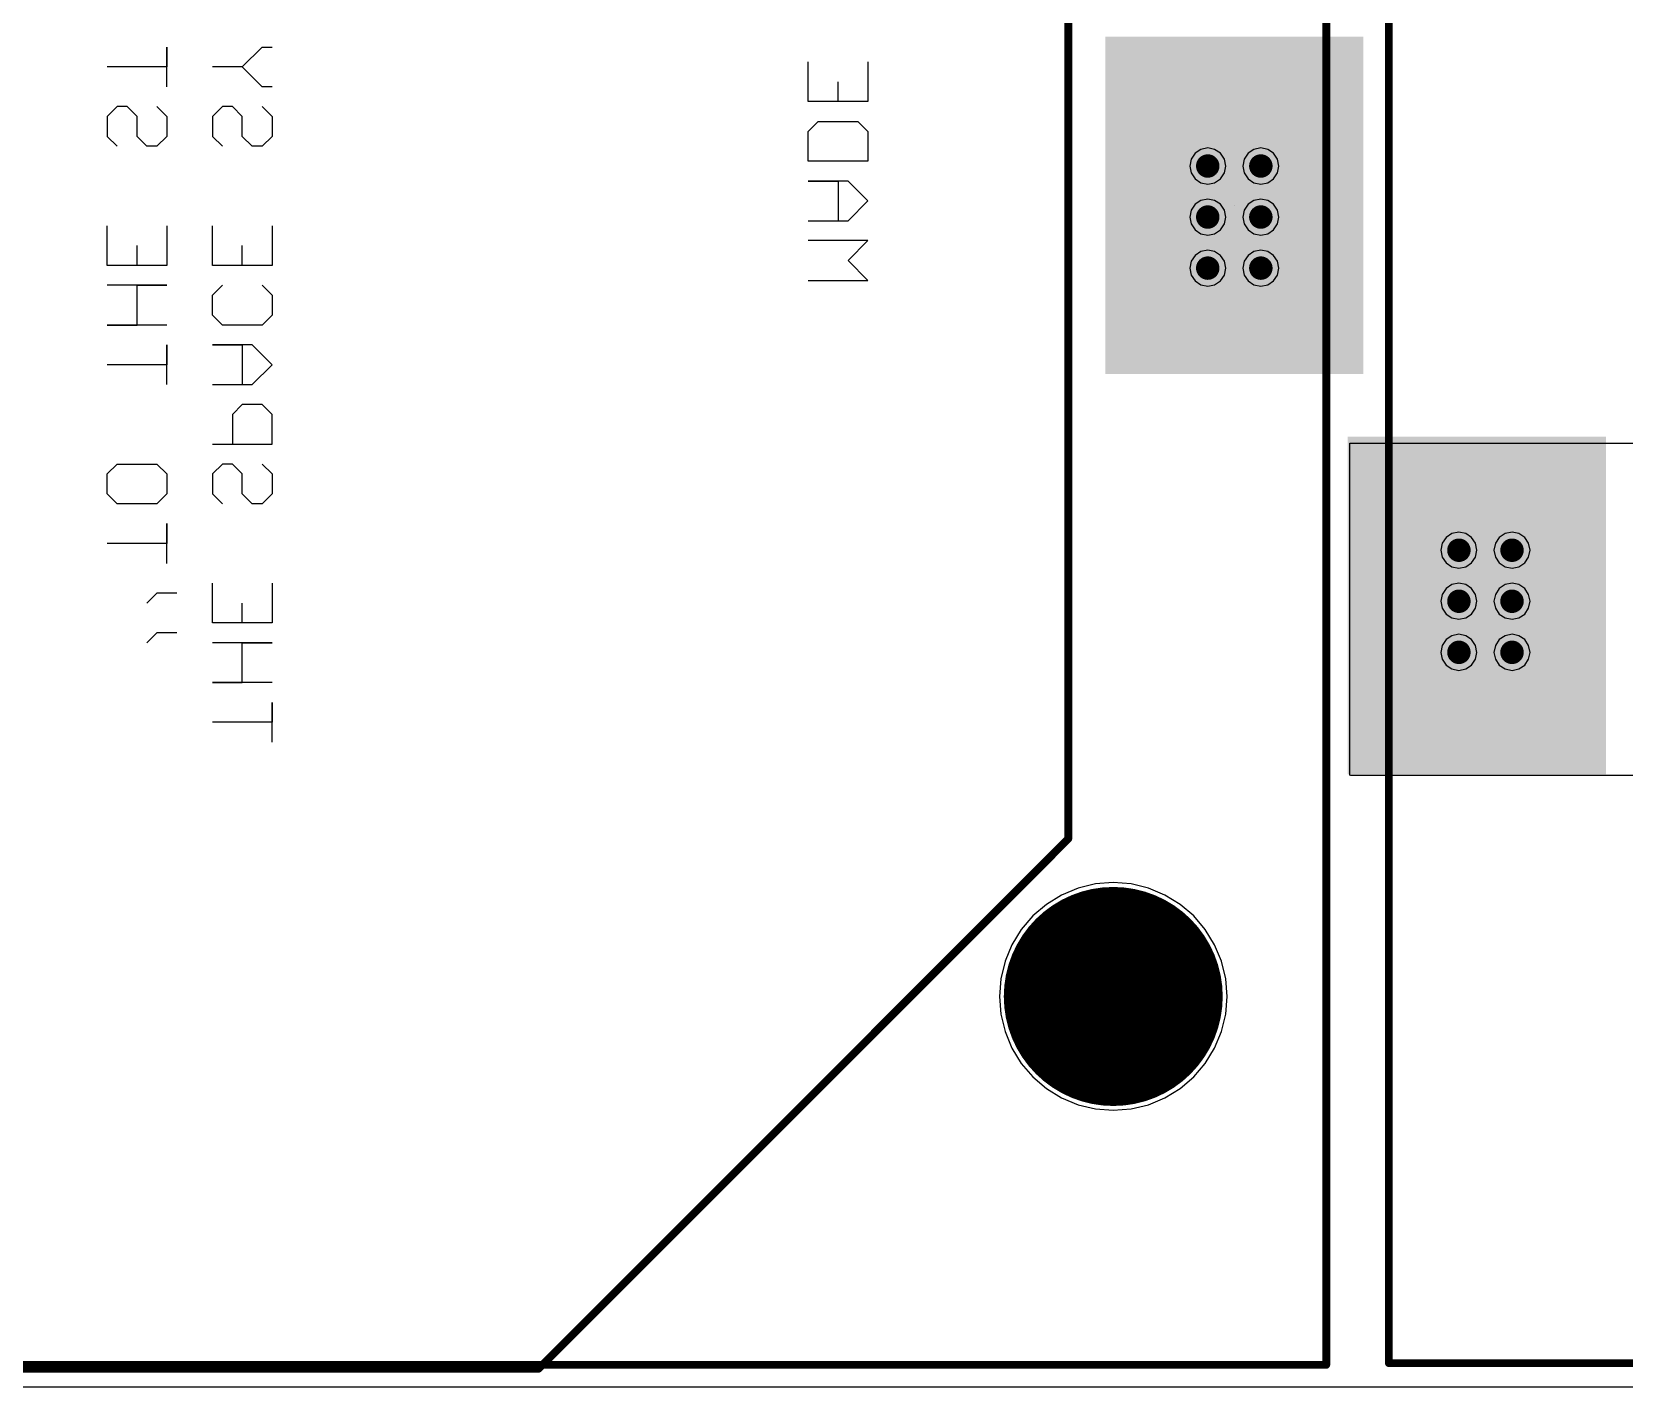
# Model space of a CAD drawing. Header units: millimetres. Extents: x 21 to 340, y 21 to 101.
# Drawn here: x 178.84 to 219.57, y 20.51 to 55.17 of the extents above; entities that cross this region are included whole.
import ezdxf

# ---------------------------------------------------------------- set-up
doc = ezdxf.new("R2010")
doc.units = ezdxf.units.MM
for name, color, linetype in [('BottomLayer', 5, 'Continuous'), ('BottomOverlay', 54, 'Continuous'), ('BottomSolder', 6, 'Continuous'), ('Mechanical13', 56, 'Continuous'), ('MidLayer1', 16, 'Continuous'), ('MidLayer2', 76, 'Continuous'), ('MultiLayer', 9, 'Continuous'), ('PadHoleLayer', 156, 'Continuous'), ('TopLayer', 1, 'Continuous'), ('TopOverlay', 2, 'Continuous'), ('TopPaste', 8, 'Continuous'), ('TopSolder', 216, 'Continuous'), ('ViaHoleLayer', 16, 'Continuous')]:
    doc.layers.add(name, color=color, linetype=linetype)

# ---------------------------------------------------------------- blocks, each defined once
blk = doc.blocks.new('3G30A_12')
at = {"layer": 'Mechanical13', "const_width": 0.2}
for points in [[(39.875, -3.25), (39.875, 49.9)], [(39.875, -3.25), (-40.275, -3.25)]]:
    blk.add_lwpolyline(points, dxfattribs=at)
at = {"layer": 'Mechanical13', "const_width": 0.1}
blk.add_lwpolyline([(39.825, -3.25, 1), (39.925, -3.25, 1)], format="xyb", close=True, dxfattribs=at)
blk.add_lwpolyline([(39.825, -3.25, 1), (39.925, -3.25, 1)], format="xyb", close=True, dxfattribs=at)
at = {"layer": 'PadHoleLayer'}
blk.add_lwpolyline([(20.5, -1), (20.5, -1), (20.5, -1), (20.5, -1)], close=True, dxfattribs=at)
at = {"layer": 'TopLayer'}
blk.add_solid([(24.765, 2.25), (16.235, 2.25), (24.765, -4.25), (16.235, -4.25)], dxfattribs=at)
at = {"layer": 'TopPaste'}
blk.add_solid([(24.765, 2.25), (16.235, 2.25), (24.765, -4.25), (16.235, -4.25)], dxfattribs=at)
at = {"layer": 'TopSolder'}
blk.add_solid([(24.816, 2.301), (16.184, 2.301), (24.816, -4.301), (16.184, -4.301)], dxfattribs=at)
blk = doc.blocks.new('3G30A_2C_14')
at = {"layer": 'Mechanical13', "const_width": 0.2}
for points in [[(39.9, 91.15), (-40.25, 91.15)], [(39.9, -3.15), (39.9, 91.15)]]:
    blk.add_lwpolyline(points, dxfattribs=at)
at = {"layer": 'Mechanical13', "const_width": 0.1}
blk.add_lwpolyline([(39.85, 91.15, 1), (39.95, 91.15, 1)], format="xyb", close=True, dxfattribs=at)
blk.add_lwpolyline([(39.85, 91.15, 1), (39.95, 91.15, 1)], format="xyb", close=True, dxfattribs=at)
at = {"layer": 'PadHoleLayer'}
blk.add_lwpolyline([(10.25, 88.8), (10.25, 88.8), (10.25, 88.8), (10.25, 88.8)], close=True, dxfattribs=at)
at = {"layer": 'TopLayer'}
for p, q in [((26.45, 84.55), (-26.45, 84.55)), ((40, 71), (26.45, 84.55)), ((40, 44.55), (40, 71))]:
    blk.add_line(p, q, dxfattribs=at)
blk.add_solid([(14.515, 92.05), (5.985, 92.05), (14.515, 85.55), (5.985, 85.55)], dxfattribs=at)
at = {"layer": 'TopOverlay', "const_width": 0.2}
for points in [[(26.45, 84.55), (-26.45, 84.55)], [(40, 71), (26.45, 84.55)], [(40, 44.55), (40, 71)]]:
    blk.add_lwpolyline(points, dxfattribs=at)
at = {"layer": 'TopOverlay', "const_width": 0.1}
for points in [[(26.4, 84.55, 1), (26.5, 84.55, 1)], [(26.4, 84.55, 1), (26.5, 84.55, 1)], [(39.95, 71, 1), (40.05, 71, 1)], [(39.95, 71, 1), (40.05, 71, 1)]]:
    blk.add_lwpolyline(points, format="xyb", close=True, dxfattribs=at)
at = {"layer": 'TopPaste'}
blk.add_solid([(14.515, 92.05), (5.985, 92.05), (14.515, 85.55), (5.985, 85.55)], dxfattribs=at)
at = {"layer": 'TopSolder'}
blk.add_solid([(14.566, 92.101), (5.934, 92.101), (14.566, 85.499), (5.934, 85.499)], dxfattribs=at)

msp = doc.modelspace()

# ---------------------------------------------------------------- linework, layer by layer
at = {"layer": 'BottomLayer'}
for p, q in [((212.55, 44.65), (256.1, 44.65)), ((212.55, 36.16), (212.55, 44.65)), ((215.342, 42.372), (215.165, 42.337)), ((215.518, 42.337), (215.342, 42.372)), ((216.7, 42.372), (216.523, 42.337)), ((216.877, 42.337), (216.7, 42.372)), ((214.916, 42.088), (214.88, 41.911)), ((215.016, 42.237), (214.916, 42.088)), ((215.165, 42.337), (215.016, 42.237)), ((215.668, 42.237), (215.518, 42.337)), ((215.768, 42.088), (215.668, 42.237)), ((215.803, 41.911), (215.768, 42.088)), ((216.274, 42.088), (216.239, 41.911)), ((216.374, 42.237), (216.274, 42.088)), ((216.523, 42.337), (216.374, 42.237)), ((217.026, 42.237), (216.877, 42.337)), ((217.126, 42.088), (217.026, 42.237)), ((217.161, 41.911), (217.126, 42.088)), ((214.88, 41.911), (214.916, 41.735)), ((214.916, 41.735), (215.016, 41.585)), ((215.016, 41.585), (215.165, 41.485)), ((215.518, 41.485), (215.668, 41.585)), ((215.668, 41.585), (215.768, 41.735)), ((215.768, 41.735), (215.803, 41.911)), ((216.239, 41.911), (216.274, 41.735)), ((216.274, 41.735), (216.374, 41.585)), ((216.374, 41.585), (216.523, 41.485)), ((216.877, 41.485), (217.026, 41.585)), ((217.026, 41.585), (217.126, 41.735)), ((217.126, 41.735), (217.161, 41.911)), ((215.165, 41.485), (215.342, 41.45)), ((215.342, 41.45), (215.518, 41.485)), ((216.523, 41.485), (216.7, 41.45)), ((216.7, 41.45), (216.877, 41.485)), ((214.916, 40.782), (214.88, 40.606)), ((215.016, 40.932), (214.916, 40.782)), ((215.165, 41.032), (215.016, 40.932)), ((215.342, 41.067), (215.165, 41.032)), ((215.518, 41.032), (215.342, 41.067)), ((215.668, 40.932), (215.518, 41.032)), ((215.768, 40.782), (215.668, 40.932)), ((215.803, 40.606), (215.768, 40.782)), ((216.274, 40.782), (216.239, 40.606)), ((216.374, 40.932), (216.274, 40.782)), ((216.523, 41.032), (216.374, 40.932)), ((216.7, 41.067), (216.523, 41.032)), ((216.877, 41.032), (216.7, 41.067)), ((217.026, 40.932), (216.877, 41.032)), ((217.126, 40.782), (217.026, 40.932)), ((217.161, 40.606), (217.126, 40.782)), ((214.88, 40.606), (214.916, 40.429)), ((214.916, 40.429), (215.016, 40.279)), ((215.668, 40.279), (215.768, 40.429)), ((215.768, 40.429), (215.803, 40.606)), ((216.239, 40.606), (216.274, 40.429)), ((216.274, 40.429), (216.374, 40.279)), ((217.026, 40.279), (217.126, 40.429)), ((217.126, 40.429), (217.161, 40.606)), ((215.016, 40.279), (215.165, 40.179)), ((215.165, 40.179), (215.342, 40.144)), ((215.342, 40.144), (215.518, 40.179)), ((215.518, 40.179), (215.668, 40.279)), ((216.374, 40.279), (216.523, 40.179)), ((216.523, 40.179), (216.7, 40.144)), ((216.7, 40.144), (216.877, 40.179)), ((216.877, 40.179), (217.026, 40.279)), ((215.016, 39.626), (214.916, 39.477)), ((215.165, 39.726), (215.016, 39.626)), ((215.342, 39.761), (215.165, 39.726)), ((215.518, 39.726), (215.342, 39.761)), ((215.668, 39.626), (215.518, 39.726)), ((215.768, 39.477), (215.668, 39.626)), ((216.374, 39.626), (216.274, 39.477)), ((216.523, 39.726), (216.374, 39.626)), ((216.7, 39.761), (216.523, 39.726)), ((216.877, 39.726), (216.7, 39.761)), ((217.026, 39.626), (216.877, 39.726)), ((217.126, 39.477), (217.026, 39.626)), ((214.916, 39.477), (214.88, 39.3)), ((214.88, 39.3), (214.916, 39.123)), ((214.916, 39.123), (215.016, 38.974)), ((215.668, 38.974), (215.768, 39.123)), ((215.803, 39.3), (215.768, 39.477)), ((215.768, 39.123), (215.803, 39.3)), ((216.274, 39.477), (216.239, 39.3)), ((216.239, 39.3), (216.274, 39.123)), ((216.274, 39.123), (216.374, 38.974)), ((217.026, 38.974), (217.126, 39.123)), ((217.161, 39.3), (217.126, 39.477)), ((217.126, 39.123), (217.161, 39.3)), ((215.016, 38.974), (215.165, 38.874)), ((215.165, 38.874), (215.342, 38.839)), ((215.342, 38.839), (215.518, 38.874)), ((215.518, 38.874), (215.668, 38.974)), ((216.374, 38.974), (216.523, 38.874)), ((216.523, 38.874), (216.7, 38.839)), ((216.7, 38.839), (216.877, 38.874)), ((216.877, 38.874), (217.026, 38.974)), ((212.575, 36.15), (212.55, 36.16)), ((256.1, 36.15), (212.575, 36.15))]:
    msp.add_line(p, q, dxfattribs=at)
for points, const_width in [([(208.767, 51.736, 1), (209.067, 51.736, 1)], 0.3), ([(210.125, 51.736, 1), (210.425, 51.736, 1)], 0.3), ([(208.767, 50.431, 1), (209.067, 50.431, 1)], 0.3), ([(210.125, 50.431, 1), (210.425, 50.431, 1)], 0.3), ([(208.767, 49.125, 1), (209.067, 49.125, 1)], 0.3), ([(210.125, 49.125, 1), (210.425, 49.125, 1)], 0.3), ([(215.192, 41.911, 1), (215.492, 41.911, 1)], 0.3), ([(216.55, 41.911, 1), (216.85, 41.911, 1)], 0.3), ([(215.192, 40.606, 1), (215.492, 40.606, 1)], 0.3), ([(216.55, 40.606, 1), (216.85, 40.606, 1)], 0.3), ([(215.192, 39.3, 1), (215.492, 39.3, 1)], 0.3), ([(216.55, 39.3, 1), (216.85, 39.3, 1)], 0.3), ([(205.125, 30.5, 1), (207.875, 30.5, 1)], 2.75)]:
    msp.add_lwpolyline(points, format="xyb", close=True, dxfattribs=dict(at, const_width=const_width))
at = {"layer": 'BottomOverlay'}
for p, q in [((182.291, 53.763), (182.291, 54.779)), ((182.291, 54.779), (182.291, 54.271)), ((184.221, 54.271), (184.729, 54.779)), ((184.729, 54.779), (184.983, 54.779)), ((182.291, 54.271), (180.767, 54.271)), ((184.221, 54.271), (183.459, 54.271)), ((184.729, 53.763), (184.221, 54.271)), ((198.7, 53.382), (198.7, 54.398)), ((200.224, 54.398), (200.224, 53.382)), ((199.462, 53.382), (199.462, 53.89)), ((184.983, 53.763), (184.729, 53.763)), ((200.224, 53.382), (198.7, 53.382)), ((181.021, 53.256), (180.767, 53.002)), ((180.767, 53.002), (180.767, 52.494)), ((181.275, 53.256), (181.021, 53.256)), ((181.529, 53.002), (181.275, 53.256)), ((181.529, 52.494), (181.529, 53.002)), ((182.037, 53.256), (182.291, 53.002)), ((182.291, 53.002), (182.291, 52.494)), ((183.713, 53.256), (183.459, 53.002)), ((183.459, 53.002), (183.459, 52.494)), ((183.967, 53.256), (183.713, 53.256)), ((184.221, 53.002), (183.967, 53.256)), ((184.221, 52.494), (184.221, 53.002)), ((184.729, 53.256), (184.983, 53.002)), ((184.983, 53.002), (184.983, 52.494)), ((198.7, 52.621), (198.954, 52.875)), ((198.7, 51.859), (198.7, 52.621)), ((198.954, 52.875), (199.97, 52.875)), ((199.97, 52.875), (200.224, 52.621)), ((200.224, 52.621), (200.224, 51.859)), ((180.767, 52.494), (181.021, 52.24)), ((181.783, 52.24), (181.529, 52.494)), ((182.037, 52.24), (181.783, 52.24)), ((182.291, 52.494), (182.037, 52.24)), ((183.459, 52.494), (183.713, 52.24)), ((184.475, 52.24), (184.221, 52.494)), ((184.729, 52.24), (184.475, 52.24)), ((184.983, 52.494), (184.729, 52.24)), ((200.224, 51.859), (198.7, 51.859)), ((199.716, 51.351), (198.7, 51.351)), ((198.7, 51.351), (199.462, 51.351)), ((199.462, 51.351), (199.462, 50.335)), ((200.224, 50.843), (199.716, 51.351)), ((199.716, 50.335), (200.224, 50.843)), ((180.767, 49.193), (180.767, 50.208)), ((182.291, 50.208), (182.291, 49.193)), ((183.459, 49.193), (183.459, 50.208)), ((184.983, 50.208), (184.983, 49.193)), ((198.7, 50.335), (199.716, 50.335)), ((181.529, 49.193), (181.529, 49.701)), ((184.221, 49.193), (184.221, 49.701)), ((200.224, 49.828), (198.7, 49.828)), ((199.716, 49.32), (200.224, 49.828)), ((200.224, 48.812), (199.716, 49.32)), ((182.291, 49.193), (180.767, 49.193)), ((184.983, 49.193), (183.459, 49.193)), ((182.291, 48.685), (180.767, 48.685)), ((181.529, 47.669), (181.529, 48.685)), ((181.529, 48.685), (182.291, 48.685)), ((183.459, 48.431), (183.713, 48.685)), ((184.729, 48.685), (184.983, 48.431)), ((198.7, 48.812), (200.224, 48.812)), ((183.459, 47.923), (183.459, 48.431)), ((184.983, 48.431), (184.983, 47.923)), ((182.291, 47.669), (180.767, 47.669)), ((180.767, 47.669), (181.529, 47.669)), ((183.713, 47.669), (183.459, 47.923)), ((184.729, 47.669), (183.713, 47.669)), ((184.983, 47.923), (184.729, 47.669)), ((182.291, 46.146), (182.291, 47.161)), ((182.291, 47.161), (182.291, 46.654)), ((184.475, 47.161), (183.459, 47.161)), ((183.459, 47.161), (184.221, 47.161)), ((184.221, 47.161), (184.221, 46.146)), ((184.983, 46.654), (184.475, 47.161)), ((182.291, 46.654), (180.767, 46.654)), ((184.475, 46.146), (184.983, 46.654)), ((183.459, 46.146), (184.475, 46.146)), ((184.221, 45.638), (183.967, 45.384)), ((184.729, 45.638), (184.221, 45.638)), ((184.983, 45.384), (184.729, 45.638)), ((183.967, 45.384), (183.967, 44.622)), ((184.983, 44.622), (184.983, 45.384)), ((183.459, 44.622), (184.983, 44.622)), ((180.767, 43.861), (181.021, 44.114)), ((181.021, 44.114), (182.037, 44.114)), ((182.037, 44.114), (182.291, 43.861)), ((183.713, 44.114), (183.459, 43.861)), ((183.967, 44.114), (183.713, 44.114)), ((184.221, 43.861), (183.967, 44.114)), ((184.729, 44.114), (184.983, 43.861)), ((180.767, 43.353), (180.767, 43.861)), ((182.291, 43.861), (182.291, 43.353)), ((183.459, 43.861), (183.459, 43.353)), ((184.221, 43.353), (184.221, 43.861)), ((184.983, 43.861), (184.983, 43.353)), ((181.021, 43.099), (180.767, 43.353)), ((182.291, 43.353), (182.037, 43.099)), ((183.459, 43.353), (183.713, 43.099)), ((184.475, 43.099), (184.221, 43.353)), ((184.983, 43.353), (184.729, 43.099)), ((182.037, 43.099), (181.021, 43.099)), ((184.729, 43.099), (184.475, 43.099)), ((182.291, 41.575), (182.291, 42.591)), ((182.291, 42.591), (182.291, 42.083)), ((182.291, 42.083), (180.767, 42.083)), ((182.037, 40.814), (181.783, 40.56)), ((182.545, 40.814), (182.037, 40.814)), ((183.459, 40.052), (183.459, 41.067)), ((184.983, 41.067), (184.983, 40.052)), ((184.221, 40.052), (184.221, 40.56)), ((184.983, 40.052), (183.459, 40.052)), ((182.037, 39.798), (181.783, 39.544)), ((182.545, 39.798), (182.037, 39.798)), ((184.983, 39.544), (183.459, 39.544)), ((184.221, 38.528), (184.221, 39.544)), ((184.221, 39.544), (184.983, 39.544)), ((184.983, 38.528), (183.459, 38.528)), ((183.459, 38.528), (184.221, 38.528)), ((184.983, 37.005), (184.983, 38.02)), ((184.983, 38.02), (184.983, 37.513)), ((184.983, 37.513), (183.459, 37.513))]:
    msp.add_line(p, q, dxfattribs=at)
at = {"layer": 'BottomSolder', "const_width": 2.801}
msp.add_lwpolyline([(205.1, 30.5, 1), (207.9, 30.5, 1)], format="xyb", close=True, dxfattribs=at)
at = {"layer": 'MidLayer1'}
for p, q in [((208.74, 52.162), (208.591, 52.062)), ((208.917, 52.197), (208.74, 52.162)), ((209.093, 52.162), (208.917, 52.197)), ((209.243, 52.062), (209.093, 52.162)), ((210.098, 52.162), (209.949, 52.062)), ((210.275, 52.197), (210.098, 52.162)), ((210.452, 52.162), (210.275, 52.197)), ((210.601, 52.062), (210.452, 52.162)), ((208.491, 51.913), (208.455, 51.736)), ((208.455, 51.736), (208.491, 51.56)), ((208.591, 52.062), (208.491, 51.913)), ((209.343, 51.913), (209.243, 52.062)), ((209.378, 51.736), (209.343, 51.913)), ((209.343, 51.56), (209.378, 51.736)), ((209.849, 51.913), (209.814, 51.736)), ((209.814, 51.736), (209.849, 51.56)), ((209.949, 52.062), (209.849, 51.913)), ((210.701, 51.913), (210.601, 52.062)), ((210.736, 51.736), (210.701, 51.913)), ((210.701, 51.56), (210.736, 51.736)), ((208.491, 51.56), (208.591, 51.41)), ((208.591, 51.41), (208.74, 51.31)), ((209.093, 51.31), (209.243, 51.41)), ((209.243, 51.41), (209.343, 51.56)), ((209.849, 51.56), (209.949, 51.41)), ((209.949, 51.41), (210.098, 51.31)), ((210.452, 51.31), (210.601, 51.41)), ((210.601, 51.41), (210.701, 51.56)), ((208.74, 51.31), (208.917, 51.275)), ((208.917, 51.275), (209.093, 51.31)), ((210.098, 51.31), (210.275, 51.275)), ((210.275, 51.275), (210.452, 51.31)), ((208.491, 50.607), (208.455, 50.431)), ((208.591, 50.757), (208.491, 50.607)), ((208.74, 50.857), (208.591, 50.757)), ((208.917, 50.892), (208.74, 50.857)), ((209.093, 50.857), (208.917, 50.892)), ((209.243, 50.757), (209.093, 50.857)), ((209.343, 50.607), (209.243, 50.757)), ((209.378, 50.431), (209.343, 50.607)), ((209.849, 50.607), (209.814, 50.431)), ((209.949, 50.757), (209.849, 50.607)), ((210.098, 50.857), (209.949, 50.757)), ((210.275, 50.892), (210.098, 50.857)), ((210.452, 50.857), (210.275, 50.892)), ((210.601, 50.757), (210.452, 50.857)), ((210.701, 50.607), (210.601, 50.757)), ((210.736, 50.431), (210.701, 50.607)), ((208.455, 50.431), (208.491, 50.254)), ((208.491, 50.254), (208.591, 50.104)), ((208.591, 50.104), (208.74, 50.004)), ((209.093, 50.004), (209.243, 50.104)), ((209.243, 50.104), (209.343, 50.254)), ((209.343, 50.254), (209.378, 50.431)), ((209.814, 50.431), (209.849, 50.254)), ((209.849, 50.254), (209.949, 50.104)), ((209.949, 50.104), (210.098, 50.004)), ((210.452, 50.004), (210.601, 50.104)), ((210.601, 50.104), (210.701, 50.254)), ((210.701, 50.254), (210.736, 50.431)), ((208.74, 50.004), (208.917, 49.969)), ((208.917, 49.969), (209.093, 50.004)), ((210.098, 50.004), (210.275, 49.969)), ((210.275, 49.969), (210.452, 50.004)), ((208.491, 49.302), (208.455, 49.125)), ((208.591, 49.451), (208.491, 49.302)), ((208.74, 49.551), (208.591, 49.451)), ((208.917, 49.586), (208.74, 49.551)), ((209.093, 49.551), (208.917, 49.586)), ((209.243, 49.451), (209.093, 49.551)), ((209.343, 49.302), (209.243, 49.451)), ((209.378, 49.125), (209.343, 49.302)), ((209.849, 49.302), (209.814, 49.125)), ((209.949, 49.451), (209.849, 49.302)), ((210.098, 49.551), (209.949, 49.451)), ((210.275, 49.586), (210.098, 49.551)), ((210.452, 49.551), (210.275, 49.586)), ((210.601, 49.451), (210.452, 49.551)), ((210.701, 49.302), (210.601, 49.451)), ((210.736, 49.125), (210.701, 49.302)), ((208.455, 49.125), (208.491, 48.948)), ((208.491, 48.948), (208.591, 48.799)), ((209.243, 48.799), (209.343, 48.948)), ((209.343, 48.948), (209.378, 49.125)), ((209.814, 49.125), (209.849, 48.948)), ((209.849, 48.948), (209.949, 48.799)), ((210.601, 48.799), (210.701, 48.948)), ((210.701, 48.948), (210.736, 49.125)), ((208.591, 48.799), (208.74, 48.699)), ((208.74, 48.699), (208.917, 48.664)), ((208.917, 48.664), (209.093, 48.699)), ((209.093, 48.699), (209.243, 48.799)), ((209.949, 48.799), (210.098, 48.699)), ((210.098, 48.699), (210.275, 48.664)), ((210.275, 48.664), (210.452, 48.699)), ((210.452, 48.699), (210.601, 48.799)), ((206.5, 33.411), (206.045, 33.376)), ((206.955, 33.376), (206.5, 33.411)), ((205.178, 33.094), (204.789, 32.855)), ((205.6, 33.269), (205.178, 33.094)), ((206.045, 33.376), (205.6, 33.269)), ((207.4, 33.269), (206.955, 33.376)), ((207.822, 33.094), (207.4, 33.269)), ((208.211, 32.855), (207.822, 33.094)), ((204.789, 32.855), (204.441, 32.559)), ((208.559, 32.559), (208.211, 32.855)), ((204.145, 32.211), (203.906, 31.822)), ((204.441, 32.559), (204.145, 32.211)), ((208.855, 32.211), (208.559, 32.559)), ((209.094, 31.822), (208.855, 32.211)), ((203.906, 31.822), (203.731, 31.4)), ((209.269, 31.4), (209.094, 31.822)), ((203.731, 31.4), (203.624, 30.955)), ((209.376, 30.955), (209.269, 31.4)), ((203.624, 30.955), (203.589, 30.5)), ((209.411, 30.5), (209.376, 30.955)), ((203.589, 30.5), (203.624, 30.045)), ((209.376, 30.045), (209.411, 30.5)), ((203.624, 30.045), (203.731, 29.6)), ((209.269, 29.6), (209.376, 30.045)), ((203.731, 29.6), (203.906, 29.178)), ((209.094, 29.178), (209.269, 29.6)), ((203.906, 29.178), (204.145, 28.789)), ((208.855, 28.789), (209.094, 29.178)), ((204.145, 28.789), (204.441, 28.441)), ((208.559, 28.441), (208.855, 28.789)), ((204.441, 28.441), (204.789, 28.145)), ((204.789, 28.145), (205.178, 27.906)), ((207.822, 27.906), (208.211, 28.145)), ((208.211, 28.145), (208.559, 28.441)), ((205.178, 27.906), (205.6, 27.731)), ((205.6, 27.731), (206.045, 27.624)), ((206.955, 27.624), (207.4, 27.731)), ((207.4, 27.731), (207.822, 27.906)), ((206.045, 27.624), (206.5, 27.589)), ((206.5, 27.589), (206.955, 27.624)), ((339.99, 20.51), (20.51, 20.51))]:
    msp.add_line(p, q, dxfattribs=at)
for points, const_width in [([(208.767, 51.736, 1), (209.067, 51.736, 1)], 0.3), ([(210.125, 51.736, 1), (210.425, 51.736, 1)], 0.3), ([(208.767, 50.431, 1), (209.067, 50.431, 1)], 0.3), ([(210.125, 50.431, 1), (210.425, 50.431, 1)], 0.3), ([(208.767, 49.125, 1), (209.067, 49.125, 1)], 0.3), ([(210.125, 49.125, 1), (210.425, 49.125, 1)], 0.3), ([(215.192, 41.911, 1), (215.492, 41.911, 1)], 0.3), ([(216.55, 41.911, 1), (216.85, 41.911, 1)], 0.3), ([(215.192, 40.606, 1), (215.492, 40.606, 1)], 0.3), ([(216.55, 40.606, 1), (216.85, 40.606, 1)], 0.3), ([(215.192, 39.3, 1), (215.492, 39.3, 1)], 0.3), ([(216.55, 39.3, 1), (216.85, 39.3, 1)], 0.3), ([(205.125, 30.5, 1), (207.875, 30.5, 1)], 2.75)]:
    msp.add_lwpolyline(points, format="xyb", close=True, dxfattribs=dict(at, const_width=const_width))
at = {"layer": 'MidLayer2'}
for p, q in [((208.74, 52.162), (208.591, 52.062)), ((208.917, 52.197), (208.74, 52.162)), ((209.093, 52.162), (208.917, 52.197)), ((209.243, 52.062), (209.093, 52.162)), ((210.098, 52.162), (209.949, 52.062)), ((210.275, 52.197), (210.098, 52.162)), ((210.452, 52.162), (210.275, 52.197)), ((210.601, 52.062), (210.452, 52.162)), ((208.491, 51.913), (208.455, 51.736)), ((208.455, 51.736), (208.491, 51.56)), ((208.591, 52.062), (208.491, 51.913)), ((209.343, 51.913), (209.243, 52.062)), ((209.378, 51.736), (209.343, 51.913)), ((209.343, 51.56), (209.378, 51.736)), ((209.849, 51.913), (209.814, 51.736)), ((209.814, 51.736), (209.849, 51.56)), ((209.949, 52.062), (209.849, 51.913)), ((210.701, 51.913), (210.601, 52.062)), ((210.736, 51.736), (210.701, 51.913)), ((210.701, 51.56), (210.736, 51.736)), ((208.491, 51.56), (208.591, 51.41)), ((208.591, 51.41), (208.74, 51.31)), ((209.093, 51.31), (209.243, 51.41)), ((209.243, 51.41), (209.343, 51.56)), ((209.849, 51.56), (209.949, 51.41)), ((209.949, 51.41), (210.098, 51.31)), ((210.452, 51.31), (210.601, 51.41)), ((210.601, 51.41), (210.701, 51.56)), ((208.74, 51.31), (208.917, 51.275)), ((208.917, 51.275), (209.093, 51.31)), ((210.098, 51.31), (210.275, 51.275)), ((210.275, 51.275), (210.452, 51.31)), ((208.491, 50.607), (208.455, 50.431)), ((208.591, 50.757), (208.491, 50.607)), ((208.74, 50.857), (208.591, 50.757)), ((208.917, 50.892), (208.74, 50.857)), ((209.093, 50.857), (208.917, 50.892)), ((209.243, 50.757), (209.093, 50.857)), ((209.343, 50.607), (209.243, 50.757)), ((209.378, 50.431), (209.343, 50.607)), ((209.849, 50.607), (209.814, 50.431)), ((209.949, 50.757), (209.849, 50.607)), ((210.098, 50.857), (209.949, 50.757)), ((210.275, 50.892), (210.098, 50.857)), ((210.452, 50.857), (210.275, 50.892)), ((210.601, 50.757), (210.452, 50.857)), ((210.701, 50.607), (210.601, 50.757)), ((210.736, 50.431), (210.701, 50.607)), ((208.455, 50.431), (208.491, 50.254)), ((208.491, 50.254), (208.591, 50.104)), ((208.591, 50.104), (208.74, 50.004)), ((209.093, 50.004), (209.243, 50.104)), ((209.243, 50.104), (209.343, 50.254)), ((209.343, 50.254), (209.378, 50.431)), ((209.814, 50.431), (209.849, 50.254)), ((209.849, 50.254), (209.949, 50.104)), ((209.949, 50.104), (210.098, 50.004)), ((210.452, 50.004), (210.601, 50.104)), ((210.601, 50.104), (210.701, 50.254)), ((210.701, 50.254), (210.736, 50.431)), ((208.74, 50.004), (208.917, 49.969)), ((208.917, 49.969), (209.093, 50.004)), ((210.098, 50.004), (210.275, 49.969)), ((210.275, 49.969), (210.452, 50.004)), ((208.491, 49.302), (208.455, 49.125)), ((208.591, 49.451), (208.491, 49.302)), ((208.74, 49.551), (208.591, 49.451)), ((208.917, 49.586), (208.74, 49.551)), ((209.093, 49.551), (208.917, 49.586)), ((209.243, 49.451), (209.093, 49.551)), ((209.343, 49.302), (209.243, 49.451)), ((209.378, 49.125), (209.343, 49.302)), ((209.849, 49.302), (209.814, 49.125)), ((209.949, 49.451), (209.849, 49.302)), ((210.098, 49.551), (209.949, 49.451)), ((210.275, 49.586), (210.098, 49.551)), ((210.452, 49.551), (210.275, 49.586)), ((210.601, 49.451), (210.452, 49.551)), ((210.701, 49.302), (210.601, 49.451)), ((210.736, 49.125), (210.701, 49.302)), ((208.455, 49.125), (208.491, 48.948)), ((208.491, 48.948), (208.591, 48.799)), ((209.243, 48.799), (209.343, 48.948)), ((209.343, 48.948), (209.378, 49.125)), ((209.814, 49.125), (209.849, 48.948)), ((209.849, 48.948), (209.949, 48.799)), ((210.601, 48.799), (210.701, 48.948)), ((210.701, 48.948), (210.736, 49.125)), ((208.591, 48.799), (208.74, 48.699)), ((208.74, 48.699), (208.917, 48.664)), ((208.917, 48.664), (209.093, 48.699)), ((209.093, 48.699), (209.243, 48.799)), ((209.949, 48.799), (210.098, 48.699)), ((210.098, 48.699), (210.275, 48.664)), ((210.275, 48.664), (210.452, 48.699)), ((210.452, 48.699), (210.601, 48.799)), ((215.342, 42.372), (215.165, 42.337)), ((215.518, 42.337), (215.342, 42.372)), ((216.7, 42.372), (216.523, 42.337)), ((216.877, 42.337), (216.7, 42.372)), ((214.916, 42.088), (214.88, 41.911)), ((215.016, 42.237), (214.916, 42.088)), ((215.165, 42.337), (215.016, 42.237)), ((215.668, 42.237), (215.518, 42.337)), ((215.768, 42.088), (215.668, 42.237)), ((215.803, 41.911), (215.768, 42.088)), ((216.274, 42.088), (216.239, 41.911)), ((216.374, 42.237), (216.274, 42.088)), ((216.523, 42.337), (216.374, 42.237)), ((217.026, 42.237), (216.877, 42.337)), ((217.126, 42.088), (217.026, 42.237)), ((217.161, 41.911), (217.126, 42.088)), ((214.88, 41.911), (214.916, 41.735)), ((214.916, 41.735), (215.016, 41.585)), ((215.016, 41.585), (215.165, 41.485)), ((215.518, 41.485), (215.668, 41.585)), ((215.668, 41.585), (215.768, 41.735)), ((215.768, 41.735), (215.803, 41.911)), ((216.239, 41.911), (216.274, 41.735)), ((216.274, 41.735), (216.374, 41.585)), ((216.374, 41.585), (216.523, 41.485)), ((216.877, 41.485), (217.026, 41.585)), ((217.026, 41.585), (217.126, 41.735)), ((217.126, 41.735), (217.161, 41.911)), ((215.165, 41.485), (215.342, 41.45)), ((215.342, 41.45), (215.518, 41.485)), ((216.523, 41.485), (216.7, 41.45)), ((216.7, 41.45), (216.877, 41.485)), ((214.916, 40.782), (214.88, 40.606)), ((215.016, 40.932), (214.916, 40.782)), ((215.165, 41.032), (215.016, 40.932)), ((215.342, 41.067), (215.165, 41.032)), ((215.518, 41.032), (215.342, 41.067)), ((215.668, 40.932), (215.518, 41.032)), ((215.768, 40.782), (215.668, 40.932)), ((215.803, 40.606), (215.768, 40.782)), ((216.274, 40.782), (216.239, 40.606)), ((216.374, 40.932), (216.274, 40.782)), ((216.523, 41.032), (216.374, 40.932)), ((216.7, 41.067), (216.523, 41.032)), ((216.877, 41.032), (216.7, 41.067)), ((217.026, 40.932), (216.877, 41.032)), ((217.126, 40.782), (217.026, 40.932)), ((217.161, 40.606), (217.126, 40.782)), ((214.88, 40.606), (214.916, 40.429)), ((214.916, 40.429), (215.016, 40.279)), ((215.668, 40.279), (215.768, 40.429)), ((215.768, 40.429), (215.803, 40.606)), ((216.239, 40.606), (216.274, 40.429)), ((216.274, 40.429), (216.374, 40.279)), ((217.026, 40.279), (217.126, 40.429)), ((217.126, 40.429), (217.161, 40.606)), ((215.016, 40.279), (215.165, 40.179)), ((215.165, 40.179), (215.342, 40.144)), ((215.342, 40.144), (215.518, 40.179)), ((215.518, 40.179), (215.668, 40.279)), ((216.374, 40.279), (216.523, 40.179)), ((216.523, 40.179), (216.7, 40.144)), ((216.7, 40.144), (216.877, 40.179)), ((216.877, 40.179), (217.026, 40.279)), ((215.016, 39.626), (214.916, 39.477)), ((215.165, 39.726), (215.016, 39.626)), ((215.342, 39.761), (215.165, 39.726)), ((215.518, 39.726), (215.342, 39.761)), ((215.668, 39.626), (215.518, 39.726)), ((215.768, 39.477), (215.668, 39.626)), ((216.374, 39.626), (216.274, 39.477)), ((216.523, 39.726), (216.374, 39.626)), ((216.7, 39.761), (216.523, 39.726)), ((216.877, 39.726), (216.7, 39.761)), ((217.026, 39.626), (216.877, 39.726)), ((217.126, 39.477), (217.026, 39.626)), ((214.916, 39.477), (214.88, 39.3)), ((214.88, 39.3), (214.916, 39.123)), ((214.916, 39.123), (215.016, 38.974)), ((215.668, 38.974), (215.768, 39.123)), ((215.803, 39.3), (215.768, 39.477)), ((215.768, 39.123), (215.803, 39.3)), ((216.274, 39.477), (216.239, 39.3)), ((216.239, 39.3), (216.274, 39.123)), ((216.274, 39.123), (216.374, 38.974)), ((217.026, 38.974), (217.126, 39.123)), ((217.161, 39.3), (217.126, 39.477)), ((217.126, 39.123), (217.161, 39.3)), ((215.016, 38.974), (215.165, 38.874)), ((215.165, 38.874), (215.342, 38.839)), ((215.342, 38.839), (215.518, 38.874)), ((215.518, 38.874), (215.668, 38.974)), ((216.374, 38.974), (216.523, 38.874)), ((216.523, 38.874), (216.7, 38.839)), ((216.7, 38.839), (216.877, 38.874)), ((216.877, 38.874), (217.026, 38.974)), ((206.5, 33.411), (206.045, 33.376)), ((206.955, 33.376), (206.5, 33.411)), ((205.178, 33.094), (204.789, 32.855)), ((205.6, 33.269), (205.178, 33.094)), ((206.045, 33.376), (205.6, 33.269)), ((207.4, 33.269), (206.955, 33.376)), ((207.822, 33.094), (207.4, 33.269)), ((208.211, 32.855), (207.822, 33.094)), ((204.789, 32.855), (204.441, 32.559)), ((208.559, 32.559), (208.211, 32.855)), ((204.145, 32.211), (203.906, 31.822)), ((204.441, 32.559), (204.145, 32.211)), ((208.855, 32.211), (208.559, 32.559)), ((209.094, 31.822), (208.855, 32.211)), ((203.906, 31.822), (203.731, 31.4)), ((209.269, 31.4), (209.094, 31.822)), ((203.731, 31.4), (203.624, 30.955)), ((209.376, 30.955), (209.269, 31.4)), ((203.624, 30.955), (203.589, 30.5)), ((209.411, 30.5), (209.376, 30.955)), ((203.589, 30.5), (203.624, 30.045)), ((209.376, 30.045), (209.411, 30.5)), ((203.624, 30.045), (203.731, 29.6)), ((209.269, 29.6), (209.376, 30.045)), ((203.731, 29.6), (203.906, 29.178)), ((209.094, 29.178), (209.269, 29.6)), ((203.906, 29.178), (204.145, 28.789)), ((208.855, 28.789), (209.094, 29.178)), ((204.145, 28.789), (204.441, 28.441)), ((208.559, 28.441), (208.855, 28.789)), ((204.441, 28.441), (204.789, 28.145)), ((204.789, 28.145), (205.178, 27.906)), ((207.822, 27.906), (208.211, 28.145)), ((208.211, 28.145), (208.559, 28.441)), ((205.178, 27.906), (205.6, 27.731)), ((205.6, 27.731), (206.045, 27.624)), ((206.955, 27.624), (207.4, 27.731)), ((207.4, 27.731), (207.822, 27.906)), ((206.045, 27.624), (206.5, 27.589)), ((206.5, 27.589), (206.955, 27.624)), ((339.99, 20.51), (20.51, 20.51))]:
    msp.add_line(p, q, dxfattribs=at)
for points, const_width in [([(208.767, 51.736, 1), (209.067, 51.736, 1)], 0.3), ([(210.125, 51.736, 1), (210.425, 51.736, 1)], 0.3), ([(208.767, 50.431, 1), (209.067, 50.431, 1)], 0.3), ([(210.125, 50.431, 1), (210.425, 50.431, 1)], 0.3), ([(208.767, 49.125, 1), (209.067, 49.125, 1)], 0.3), ([(210.125, 49.125, 1), (210.425, 49.125, 1)], 0.3), ([(215.192, 41.911, 1), (215.492, 41.911, 1)], 0.3), ([(216.55, 41.911, 1), (216.85, 41.911, 1)], 0.3), ([(215.192, 40.606, 1), (215.492, 40.606, 1)], 0.3), ([(216.55, 40.606, 1), (216.85, 40.606, 1)], 0.3), ([(215.192, 39.3, 1), (215.492, 39.3, 1)], 0.3), ([(216.55, 39.3, 1), (216.85, 39.3, 1)], 0.3), ([(205.125, 30.5, 1), (207.875, 30.5, 1)], 2.75)]:
    msp.add_lwpolyline(points, format="xyb", close=True, dxfattribs=dict(at, const_width=const_width))
at = {"layer": 'MultiLayer'}
for points, const_width in [([(208.767, 51.736, 1), (209.067, 51.736, 1)], 0.3), ([(210.125, 51.736, 1), (210.425, 51.736, 1)], 0.3), ([(208.767, 50.431, 1), (209.067, 50.431, 1)], 0.3), ([(210.125, 50.431, 1), (210.425, 50.431, 1)], 0.3), ([(208.767, 49.125, 1), (209.067, 49.125, 1)], 0.3), ([(210.125, 49.125, 1), (210.425, 49.125, 1)], 0.3), ([(215.192, 41.911, 1), (215.492, 41.911, 1)], 0.3), ([(216.55, 41.911, 1), (216.85, 41.911, 1)], 0.3), ([(215.192, 40.606, 1), (215.492, 40.606, 1)], 0.3), ([(216.55, 40.606, 1), (216.85, 40.606, 1)], 0.3), ([(215.192, 39.3, 1), (215.492, 39.3, 1)], 0.3), ([(216.55, 39.3, 1), (216.85, 39.3, 1)], 0.3), ([(205.125, 30.5, 1), (207.875, 30.5, 1)], 2.75)]:
    msp.add_lwpolyline(points, format="xyb", close=True, dxfattribs=dict(at, const_width=const_width))
at = {"layer": 'TopLayer'}
for points, const_width in [([(208.767, 51.736, 1), (209.067, 51.736, 1)], 0.3), ([(210.125, 51.736, 1), (210.425, 51.736, 1)], 0.3), ([(208.767, 50.431, 1), (209.067, 50.431, 1)], 0.3), ([(210.125, 50.431, 1), (210.425, 50.431, 1)], 0.3), ([(208.767, 49.125, 1), (209.067, 49.125, 1)], 0.3), ([(210.125, 49.125, 1), (210.425, 49.125, 1)], 0.3), ([(215.192, 41.911, 1), (215.492, 41.911, 1)], 0.3), ([(216.55, 41.911, 1), (216.85, 41.911, 1)], 0.3), ([(215.192, 40.606, 1), (215.492, 40.606, 1)], 0.3), ([(216.55, 40.606, 1), (216.85, 40.606, 1)], 0.3), ([(215.192, 39.3, 1), (215.492, 39.3, 1)], 0.3), ([(216.55, 39.3, 1), (216.85, 39.3, 1)], 0.3), ([(205.125, 30.5, 1), (207.875, 30.5, 1)], 2.75)]:
    msp.add_lwpolyline(points, format="xyb", close=True, dxfattribs=dict(at, const_width=const_width))
at = {"layer": 'TopSolder', "const_width": 2.801}
msp.add_lwpolyline([(205.1, 30.5, 1), (207.9, 30.5, 1)], format="xyb", close=True, dxfattribs=at)
at = {"layer": 'ViaHoleLayer'}
for points, const_width in [([(208.842, 51.736, 1), (208.992, 51.736, 1)], 0.15), ([(210.2, 51.736, 1), (210.35, 51.736, 1)], 0.15), ([(208.842, 50.431, 1), (208.992, 50.431, 1)], 0.15), ([(210.2, 50.431, 1), (210.35, 50.431, 1)], 0.15), ([(208.842, 49.125, 1), (208.992, 49.125, 1)], 0.15), ([(210.2, 49.125, 1), (210.35, 49.125, 1)], 0.15), ([(215.267, 41.911, 1), (215.417, 41.911, 1)], 0.15), ([(216.625, 41.911, 1), (216.775, 41.911, 1)], 0.15), ([(215.267, 40.606, 1), (215.417, 40.606, 1)], 0.15), ([(216.625, 40.606, 1), (216.775, 40.606, 1)], 0.15), ([(215.267, 39.3, 1), (215.417, 39.3, 1)], 0.15), ([(216.625, 39.3, 1), (216.775, 39.3, 1)], 0.15), ([(205.875, 30.5, 1), (207.125, 30.5, 1)], 1.25)]:
    msp.add_lwpolyline(points, format="xyb", close=True, dxfattribs=dict(at, const_width=const_width))

# ---------------------------------------------------------------- block references
at = {"rotation": 270}
for name, p in [('3G30A_2C_14', (120.8, 60.981)), ('3G30A_12', (216.8, 61))]:
    msp.add_blockref(name, p, dxfattribs=at)

doc.saveas('drawing.dxf')
